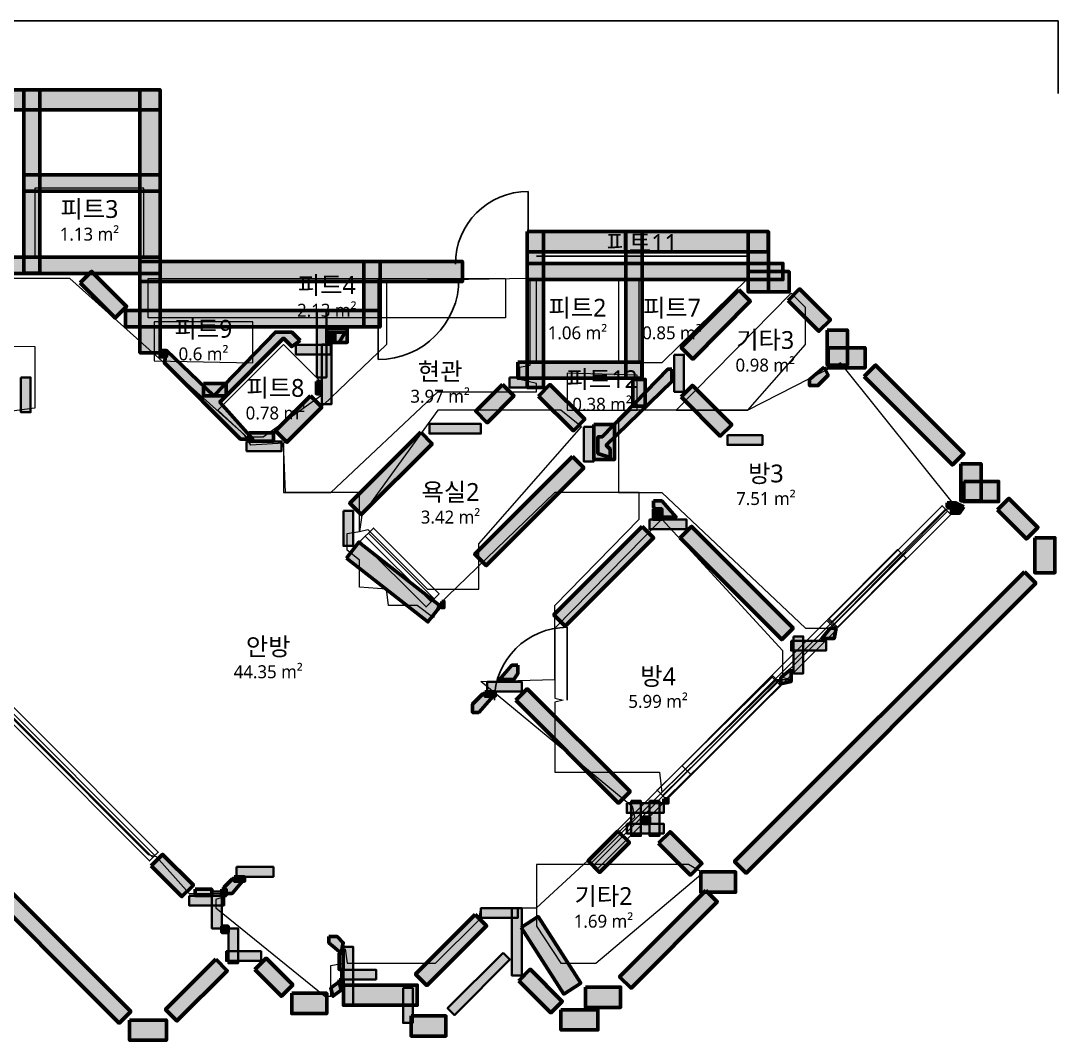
# Model space of a CAD drawing. Header units: millimetres. Extents: x -900 to 22131, y -1204 to 12664.
# Drawn here: x 9301 to 22131, y 66 to 12664 of the extents above; entities that cross this region are included whole.
import ezdxf

# ---------------------------------------------------------------- set-up
doc = ezdxf.new("R2010")
doc.units = ezdxf.units.MM
for name, color, linetype, lineweight in [('A-ANNO-DIMS', 3, 'Continuous', 13), ('A-AREA', 9, 'Continuous', 13), ('A-AREA-IDEN', 7, 'Continuous', 18), ('A-DOOR', 4, 'Continuous', 25), ('A-GLAZ', 5, 'Continuous', 25), ('A-WALL-EXTR', 7, 'Continuous', 50), ('A-WALL-PATT', 8, 'Continuous', 9), ('A-WALL-PRTN', 8, 'Continuous', 35), ('A-WALL-STRC', 7, 'Continuous', 50)]:
    doc.layers.add(name, color=color, linetype=linetype, lineweight=lineweight)
doc.styles.add('OpenSansCondensed-Light', font='OpenSansCondensed-Light.ttf')
doc.styles.get("Standard").update_dxf_attribs({"font": 'malgun.ttf'})
doc.dimstyles.new('EZDXF', dxfattribs={"dimtxt": 0.25, "dimasz": 0.175, "dimexe": 0.375, "dimexo": 0.125, "dimgap": 0.1, "dimtad": 1, "dimlfac": 100, "dimzin": 12, "dimdsep": 46, "dimtxsty": 'OpenSansCondensed-Light', "dimblk": 'ARCHTICK', "dimcen": 2.5, "dimazin": 3, "dimtfac": 0.5, "dimtmove": 2, "dimatfit": 3})

# ---------------------------------------------------------------- blocks, each defined once
blk = doc.blocks.new('JJ-DOOR-SWING')
blk.add_line((0, 0), (0, 1000))
blk.add_arc((0, 0), 1000, 0, 90)
blk = doc.blocks.new('_ARCHTICK')
at = {"color": 0, "linetype": 'BYBLOCK', "const_width": 0.15}
blk.add_lwpolyline([(-0.5, -0.5), (0.5, 0.5)], dxfattribs=at)

msp = doc.modelspace()

# ---------------------------------------------------------------- hatches: boundary and pattern name
at = {"layer": 'A-WALL-PATT'}
h = msp.add_hatch(color=8, dxfattribs=at)
h.dxf.hatch_style = 1
h.paths.add_polyline_path([(-61, 11812.8), (11024.7, 11812.8), (11024.7, 11562.8), (-61, 11562.8)])
h = msp.add_hatch(color=8, dxfattribs=at)
h.dxf.hatch_style = 1
h.paths.add_polyline_path([(9339.2, 11812.3), (9539.2, 11812.3), (9539.2, 9543.4), (9339.2, 9543.4)])
h = msp.add_hatch(color=8, dxfattribs=at)
h.dxf.hatch_style = 1
h.paths.add_polyline_path([(10775.2, 11812.3), (11025.2, 11812.3), (11025.2, 8562.6), (10775.2, 8562.6)])
h = msp.add_hatch(color=8, dxfattribs=at)
h.dxf.hatch_style = 1
h.paths.add_polyline_path([(9340.1, 10758.8), (11024.7, 10758.8), (11024.7, 10558.8), (9340.1, 10558.8)])
h = msp.add_hatch(color=8, dxfattribs=at)
h.dxf.hatch_style = 1
h.paths.add_polyline_path([(15564.2, 10059.2), (15764.2, 10059.2), (15764.2, 8133.2), (15564.2, 8133.2)])
h = msp.add_hatch(color=8, dxfattribs=at)
h.dxf.hatch_style = 1
h.paths.add_polyline_path([(15565.1, 10059.7), (18545.5, 10059.7), (18545.5, 9809.7), (15565.1, 9809.7)])
h = msp.add_hatch(color=8, dxfattribs=at)
h.dxf.hatch_style = 1
h.paths.add_polyline_path([(16783.8, 10059.2), (16983.8, 10059.2), (16983.8, 8247.5), (16783.8, 8247.5)])
h = msp.add_hatch(color=8, dxfattribs=at)
h.dxf.hatch_style = 1
h.paths.add_polyline_path([(18296, 10059.2), (18546, 10059.2), (18546, 9314.7), (18296, 9314.7)])
h = msp.add_hatch(color=8, dxfattribs=at)
h.dxf.hatch_style = 1
h.paths.add_polyline_path([(6047.2, 9742.5), (11024.7, 9742.5), (11024.7, 9542.5), (6047.2, 9542.5)])
h = msp.add_hatch(color=8, dxfattribs=at)
h.dxf.hatch_style = 1
h.paths.add_polyline_path([(10775.7, 9691.2), (14762.2, 9691.2), (14762.2, 9441.2), (10775.7, 9441.2)])
h = msp.add_hatch(color=8, dxfattribs=at)
h.dxf.hatch_style = 1
h.paths.add_polyline_path([(13544.3, 9690.7), (13744.3, 9690.7), (13744.3, 8882.7), (13544.3, 8882.7)])
h = msp.add_hatch(color=8, dxfattribs=at)
h.dxf.hatch_style = 1
h.paths.add_polyline_path([(15565.1, 9666.2), (18725.9, 9666.2), (18725.9, 9466.2), (15565.1, 9466.2)])
h = msp.add_hatch(color=8, dxfattribs=at)
h.dxf.hatch_style = 1
h.paths.add_polyline_path([(10036.7, 9424.4), (10468.7, 8992.4), (10610.1, 9133.9), (10178.1, 9565.8)])
h = msp.add_hatch(color=8, dxfattribs=at)
h.dxf.hatch_style = 1
h.paths.add_polyline_path([(18296.5, 9564.2), (18802.2, 9564.2), (18802.2, 9314.2), (18296.5, 9314.2)])
h = msp.add_hatch(color=8, dxfattribs=at)
h.dxf.hatch_style = 1
h.paths.add_polyline_path([(18180, 9339.5), (17468.5, 8625.6), (17610.2, 8484.4), (18321.6, 9198.4)])
h = msp.add_hatch(color=8, dxfattribs=at)
h.dxf.hatch_style = 1
h.paths.add_polyline_path([(18789.9, 9208.4), (19171, 8827.3), (19312.4, 8968.7), (18931.3, 9349.8)])
h = msp.add_hatch(color=8, dxfattribs=at)
h.dxf.hatch_style = 1
h.paths.add_polyline_path([(10595.3, 9081.8), (13743.4, 9081.8), (13743.4, 8881.8), (10595.3, 8881.8)])
h = msp.add_hatch(color=8, dxfattribs=at)
h.dxf.hatch_style = 1
h.paths.add_polyline_path([(12961.8, 9080.9), (13081.8, 9080.9), (13081.8, 8257.7), (12961.8, 8257.7)])
h = msp.add_hatch(color=8, dxfattribs=at)
h.dxf.hatch_style = 1
h.paths.add_polyline_path([(13085.3, 8867.5), (13339.4, 8867.5), (13339.4, 8689.6), (13085.3, 8689.6)])
h = msp.add_hatch(color=8, dxfattribs=at)
h.dxf.hatch_style = 1
h.paths.add_polyline_path([(12755, 8715.1), (12653.3, 8816.7), (12450.1, 8816.7), (11687.8, 8029), (11103.4, 8588), (11078, 8435.6), (12018.1, 7495.5), (12170.6, 7495.5), (11764.1, 7952.8), (12551.7, 8740.5), (12653.3, 8638.8)])
h = msp.add_hatch(color=8, dxfattribs=at)
h.dxf.hatch_style = 1
h.paths.add_polyline_path([(13085.3, 8816.7), (13186.9, 8816.7), (13186.9, 8689.6), (13085.3, 8689.6)])
h = msp.add_hatch(color=8, dxfattribs=at)
h.dxf.hatch_style = 1
h.paths.add_polyline_path([(13314, 8816.7), (13186.9, 8816.7), (13136.1, 8765.9), (13136.1, 8689.6), (13237.7, 8689.6)])
h = msp.add_hatch(color=8, dxfattribs=at)
h.dxf.hatch_style = 1
h.paths.add_polyline_path([(19274.3, 8842.1), (19524.3, 8842.1), (19524.3, 8410.2), (19274.3, 8410.2)])
h = msp.add_hatch(color=8, dxfattribs=at)
h.dxf.hatch_style = 1
h.paths.add_polyline_path([(12704.2, 8660.7), (13136.1, 8660.7), (13136.1, 8540.7), (12704.2, 8540.7)])
h = msp.add_hatch(color=8, dxfattribs=at)
h.dxf.hatch_style = 1
h.paths.add_polyline_path([(13025.3, 8661.7), (13145.3, 8661.7), (13145.3, 7927.4), (13025.3, 7927.4)])
h = msp.add_hatch(color=8, dxfattribs=at)
h.dxf.hatch_style = 1
h.paths.add_polyline_path([(19284.9, 8624.1), (19742.3, 8624.1), (19742.3, 8374.1), (19284.9, 8374.1)])
h = msp.add_hatch(color=8, dxfattribs=at)
h.dxf.hatch_style = 1
h.paths.add_polyline_path([(11027.2, 8588), (11103.4, 8588), (11103.4, 8511.8), (11027.2, 8511.8)])
h = msp.add_hatch(color=8, dxfattribs=at)
h.dxf.hatch_style = 1
h.paths.add_polyline_path([(17382.8, 8537.2), (17502.8, 8537.2), (17502.8, 8079.8), (17382.8, 8079.8)])
h = msp.add_hatch(color=8, dxfattribs=at)
h.dxf.hatch_style = 1
h.paths.add_polyline_path([(15448.3, 8446.6), (16982.9, 8446.6), (16982.9, 8246.6), (15448.3, 8246.6)])
h = msp.add_hatch(color=8, dxfattribs=at)
h.dxf.hatch_style = 1
h.paths.add_polyline_path([(17353.9, 8359.3), (17303.1, 8359.3), (16490, 7520.9), (16439.2, 7520.9), (16439.2, 7317.6), (16591.6, 7266.8), (16591.6, 7368.4), (16540.8, 7419.2), (17353.9, 8206.9)])
h = msp.add_hatch(color=8, dxfattribs=at)
h.dxf.hatch_style = 1
h.paths.add_polyline_path([(19234.1, 8384.7), (19056.2, 8232.3), (19056.2, 8156.1), (19157.9, 8156.1), (19284.9, 8283.1)])
h = msp.add_hatch(color=8, dxfattribs=at)
h.dxf.hatch_style = 1
h.paths.add_polyline_path([(19730, 8268.3), (20822.6, 7175.7), (20964, 7317.2), (19871.4, 8409.7)])
h = msp.add_hatch(color=8, dxfattribs=at)
h.dxf.hatch_style = 1
h.paths.add_polyline_path([(9303, 8257.7), (9423, 8257.7), (9423, 7825.8), (9303, 7825.8)])
h = msp.add_hatch(color=8, dxfattribs=at)
h.dxf.hatch_style = 1
h.paths.add_polyline_path([(15346.6, 8254.2), (15763.3, 8254.2), (15763.3, 8134.2), (15346.6, 8134.2)])
h = msp.add_hatch(color=8, dxfattribs=at)
h.dxf.hatch_style = 1
h.paths.add_polyline_path([(16871.1, 8232.3), (17023.6, 8232.3), (17023.6, 7902), (16871.1, 7902)])
h = msp.add_hatch(color=8, dxfattribs=at)
h.dxf.hatch_style = 1
h.paths.add_polyline_path([(11560.8, 8181.5), (11840.3, 8181.5), (11840.3, 8029), (11560.8, 8029)])
h = msp.add_hatch(color=8, dxfattribs=at)
h.dxf.hatch_style = 1
h.paths.add_polyline_path([(12958.2, 8206.9), (13009.1, 8206.9), (13009.1, 8054.4), (12958.2, 8054.4)])
h = msp.add_hatch(color=8, dxfattribs=at)
h.dxf.hatch_style = 1
h.paths.add_polyline_path([(15257.9, 8170.6), (14927.6, 7837.8), (15069.5, 7696.9), (15399.8, 8029.7)])
h = msp.add_hatch(color=8, dxfattribs=at)
h.dxf.hatch_style = 1
h.paths.add_polyline_path([(15703, 8026.7), (16134.9, 7597.3), (16275.9, 7739.1), (15844, 8168.6)])
h = msp.add_hatch(color=8, dxfattribs=at)
h.dxf.hatch_style = 1
h.paths.add_polyline_path([(17466.1, 8016.8), (17951.4, 7531.5), (18092.8, 7672.9), (17607.5, 8158.2)])
h = msp.add_hatch(color=8, dxfattribs=at)
h.dxf.hatch_style = 1
h.paths.add_polyline_path([(12882.5, 8028.6), (12450.5, 7596.7), (12591.9, 7455.2), (13023.9, 7887.2)])
h = msp.add_hatch(color=8, dxfattribs=at)
h.dxf.hatch_style = 1
h.paths.add_polyline_path([(12119.8, 7571.7), (12424.7, 7571.7), (12424.7, 7470), (12119.8, 7470)])
h = msp.add_hatch(color=8, dxfattribs=at)
h.dxf.hatch_style = 1
h.paths.add_polyline_path([(14246.9, 7578.9), (13370.3, 6702.3), (13511.7, 6560.9), (14388.3, 7437.4)])
h = msp.add_hatch(color=8, dxfattribs=at)
h.dxf.hatch_style = 1
h.paths.add_polyline_path([(14355.7, 7682.5), (14990.9, 7682.5), (14990.9, 7562.5), (14355.7, 7562.5)])
h = msp.add_hatch(color=8, dxfattribs=at)
h.dxf.hatch_style = 1
h.paths.add_polyline_path([(16264.8, 7647.9), (16384.8, 7647.9), (16384.8, 7216), (16264.8, 7216)])
h = msp.add_hatch(color=8, dxfattribs=at)
h.dxf.hatch_style = 1
h.paths.add_polyline_path([(16388.4, 7673.3), (16642.4, 7673.3), (16642.4, 7241.4), (16388.4, 7241.4)])
h = msp.add_hatch(color=8, dxfattribs=at)
h.dxf.hatch_style = 1
h.paths.add_polyline_path([(12094.4, 7466.5), (12526.3, 7466.5), (12526.3, 7346.5), (12094.4, 7346.5)])
h = msp.add_hatch(color=8, dxfattribs=at)
h.dxf.hatch_style = 1
h.paths.add_polyline_path([(18039.9, 7542.8), (18471.8, 7542.8), (18471.8, 7422.8), (18039.9, 7422.8)])
h = msp.add_hatch(color=8, dxfattribs=at)
h.dxf.hatch_style = 1
h.paths.add_polyline_path([(16122, 7279.1), (14915.1, 6072.2), (15056.5, 5930.7), (16263.4, 7137.6)])
h = msp.add_hatch(color=8, dxfattribs=at)
h.dxf.hatch_style = 1
h.paths.add_polyline_path([(20925.8, 7190.6), (21175.8, 7190.6), (21175.8, 6733.2), (20925.8, 6733.2)])
h = msp.add_hatch(color=8, dxfattribs=at)
h.dxf.hatch_style = 1
h.paths.add_polyline_path([(20961.9, 6972.5), (21393.8, 6972.5), (21393.8, 6722.5), (20961.9, 6722.5)])
h = msp.add_hatch(color=8, dxfattribs=at)
h.dxf.hatch_style = 1
h.paths.add_polyline_path([(17125.2, 6733.2), (17125.2, 6657), (17226.8, 6529.9), (17404.7, 6529.9), (17226.8, 6733.2)])
h = msp.add_hatch(color=8, dxfattribs=at)
h.dxf.hatch_style = 1
h.paths.add_polyline_path([(20758.6, 6707.8), (20860.2, 6707.8), (20860.2, 6657), (20758.6, 6657)])
h = msp.add_hatch(color=8, dxfattribs=at)
h.dxf.hatch_style = 1
h.paths.add_polyline_path([(20961.9, 6657), (20860.2, 6707.8), (20809.4, 6657), (20809.4, 6580.8), (20911, 6580.8)])
h = msp.add_hatch(color=8, dxfattribs=at)
h.dxf.hatch_style = 1
h.paths.add_polyline_path([(21379, 6619.3), (21737.3, 6261), (21878.7, 6402.5), (21520.4, 6760.7)])
h = msp.add_hatch(color=8, dxfattribs=at)
h.dxf.hatch_style = 1
h.paths.add_polyline_path([(13292.1, 6606.2), (13412.1, 6606.2), (13412.1, 6174.2), (13292.1, 6174.2)])
h = msp.add_hatch(color=8, dxfattribs=at)
h.dxf.hatch_style = 1
h.paths.add_polyline_path([(17125.2, 6631.6), (17226.8, 6631.6), (17226.8, 6504.5), (17125.2, 6504.5)])
h = msp.add_hatch(color=8, dxfattribs=at)
h.dxf.hatch_style = 1
h.paths.add_polyline_path([(16985.9, 6415.2), (15893.3, 5322.6), (16034.8, 5181.2), (17127.3, 6273.7)])
h = msp.add_hatch(color=8, dxfattribs=at)
h.dxf.hatch_style = 1
h.paths.add_polyline_path([(17074.4, 6501), (17531.7, 6501), (17531.7, 6381), (17074.4, 6381)])
h = msp.add_hatch(color=8, dxfattribs=at)
h.dxf.hatch_style = 1
h.paths.add_polyline_path([(17455.9, 6273.8), (18711, 5016.1), (18852.6, 5157.4), (17597.4, 6415.1)])
h = msp.add_hatch(color=8, dxfattribs=at)
h.dxf.hatch_style = 1
h.paths.add_polyline_path([(13328.3, 6025), (14337.1, 5234.8), (14491.2, 5431.6), (13482.5, 6221.8)])
h = msp.add_hatch(color=8, dxfattribs=at)
h.dxf.hatch_style = 1
h.paths.add_polyline_path([(21840.5, 6275.9), (22090.5, 6275.9), (22090.5, 5843.9), (21840.5, 5843.9)])
h = msp.add_hatch(color=8, dxfattribs=at)
h.dxf.hatch_style = 1
h.paths.add_polyline_path([(21711.8, 5856.2), (18129.3, 2273.6), (18270.7, 2132.2), (21853.3, 5714.8)])
h = msp.add_hatch(color=8, dxfattribs=at)
h.dxf.hatch_style = 1
h.paths.add_polyline_path([(14508.2, 5488.2), (14533.6, 5488.2), (14533.6, 5412), (14508.2, 5412)])
h = msp.add_hatch(color=8, dxfattribs=at)
h.dxf.hatch_style = 1
h.paths.add_polyline_path([(19386.5, 5157.9), (19310.3, 5157.9), (19208.7, 5030.8), (19361.1, 5030.8)])
h = msp.add_hatch(color=8, dxfattribs=at)
h.dxf.hatch_style = 1
h.paths.add_polyline_path([(18856.5, 5056.3), (18976.5, 5056.3), (18976.5, 4598.9), (18856.5, 4598.9)])
h = msp.add_hatch(color=8, dxfattribs=at)
h.dxf.hatch_style = 1
h.paths.add_polyline_path([(18827.6, 5001.9), (19259.5, 5001.9), (19259.5, 4881.9), (18827.6, 4881.9)])
h = msp.add_hatch(color=8, dxfattribs=at)
h.dxf.hatch_style = 1
h.paths.add_polyline_path([(15448.3, 4700.5), (15372, 4700.5), (15219.6, 4522.7), (15397.4, 4522.7), (15448.3, 4598.9)])
h = msp.add_hatch(color=8, dxfattribs=at)
h.dxf.hatch_style = 1
h.paths.add_polyline_path([(18827.6, 4649.7), (18700.5, 4548.1), (18700.5, 4471.9), (18827.6, 4497.3)])
h = msp.add_hatch(color=8, dxfattribs=at)
h.dxf.hatch_style = 1
h.paths.add_polyline_path([(15067.1, 4493.8), (15499.1, 4493.8), (15499.1, 4373.8), (15067.1, 4373.8)])
h = msp.add_hatch(color=8, dxfattribs=at)
h.dxf.hatch_style = 1
h.paths.add_polyline_path([(15041.7, 4370.2), (15168.8, 4370.2), (15168.8, 4319.4), (15041.7, 4319.4)])
h = msp.add_hatch(color=8, dxfattribs=at)
h.dxf.hatch_style = 1
h.paths.add_polyline_path([(15423.3, 4266.5), (16693.7, 2996.1), (16835.1, 3137.5), (15564.7, 4407.9)])
h = msp.add_hatch(color=8, dxfattribs=at)
h.dxf.hatch_style = 1
h.paths.add_polyline_path([(6616.8, 4177.5), (10519.5, 277.4), (10660.9, 418.8), (6758.2, 4319)])
h = msp.add_hatch(color=8, dxfattribs=at)
h.dxf.hatch_style = 1
h.paths.add_polyline_path([(15143.4, 4319.4), (15016.3, 4344.8), (14889.3, 4217.8), (14889.3, 4116.1), (14965.5, 4116.1)])
h = msp.add_hatch(color=8, dxfattribs=at)
h.dxf.hatch_style = 1
h.paths.add_polyline_path([(16794.9, 2994.7), (17252.2, 2994.7), (17252.2, 2874.7), (16794.9, 2874.7)])
h = msp.add_hatch(color=8, dxfattribs=at)
h.dxf.hatch_style = 1
h.paths.add_polyline_path([(16849.2, 3023.6), (16969.2, 3023.6), (16969.2, 2591.6), (16849.2, 2591.6)])
h = msp.add_hatch(color=8, dxfattribs=at)
h.dxf.hatch_style = 1
h.paths.add_polyline_path([(17077.9, 3023.6), (17197.9, 3023.6), (17197.9, 2591.6), (17077.9, 2591.6)])
h = msp.add_hatch(color=8, dxfattribs=at)
h.dxf.hatch_style = 1
h.paths.add_polyline_path([(17252.2, 3049), (17303.1, 3049), (17303.1, 2998.2), (17252.2, 2998.2)])
h = msp.add_hatch(color=8, dxfattribs=at)
h.dxf.hatch_style = 1
h.paths.add_polyline_path([(16794.9, 2740.6), (17252.2, 2740.6), (17252.2, 2620.6), (16794.9, 2620.6)])
h = msp.add_hatch(color=8, dxfattribs=at)
h.dxf.hatch_style = 1
h.paths.add_polyline_path([(16998.2, 2820.3), (17074.4, 2820.3), (17074.4, 2744.1), (16998.2, 2744.1)])
h = msp.add_hatch(color=8, dxfattribs=at)
h.dxf.hatch_style = 1
h.paths.add_polyline_path([(16998.2, 2820.3), (17074.4, 2820.3), (17074.4, 2744.1), (16998.2, 2744.1)])
h = msp.add_hatch(color=8, dxfattribs=at)
h.dxf.hatch_style = 1
h.paths.add_polyline_path([(16686.1, 2649.7), (16317.7, 2281.2), (16459.1, 2139.8), (16827.5, 2508.2)])
h = msp.add_hatch(color=8, dxfattribs=at)
h.dxf.hatch_style = 1
h.paths.add_polyline_path([(17189.2, 2500.6), (17583, 2106.8), (17724.4, 2248.2), (17330.6, 2642)])
h = msp.add_hatch(color=8, dxfattribs=at)
h.dxf.hatch_style = 1
h.paths.add_polyline_path([(10913.3, 2221.1), (11294.4, 1840), (11435.9, 1981.4), (11054.7, 2362.5)])
h = msp.add_hatch(color=8, dxfattribs=at)
h.dxf.hatch_style = 1
h.paths.add_polyline_path([(11967.3, 2207), (12424.7, 2207), (12424.7, 2087), (11967.3, 2087)])
h = msp.add_hatch(color=8, dxfattribs=at)
h.dxf.hatch_style = 1
h.paths.add_polyline_path([(12043.5, 2032.7), (11916.5, 2058.1), (11814.9, 1956.4), (11840.3, 1880.2), (11916.5, 1880.2)])
h = msp.add_hatch(color=8, dxfattribs=at)
h.dxf.hatch_style = 1
h.paths.add_polyline_path([(11941.9, 2083.5), (12069, 2083.5), (12069, 2032.7), (11941.9, 2032.7)])
h = msp.add_hatch(color=8, dxfattribs=at)
h.dxf.hatch_style = 1
h.paths.add_polyline_path([(17709.6, 2145), (18141.5, 2145), (18141.5, 1895), (17709.6, 1895)])
h = msp.add_hatch(color=8, dxfattribs=at)
h.dxf.hatch_style = 1
h.paths.add_polyline_path([(11459.2, 1931), (11662.4, 1931), (11662.4, 1854.8), (11459.2, 1854.8)])
h = msp.add_hatch(color=8, dxfattribs=at)
h.dxf.hatch_style = 1
h.paths.add_polyline_path([(11789.5, 1931), (11840.3, 1931), (11840.3, 1854.8), (11789.5, 1854.8)])
h = msp.add_hatch(color=8, dxfattribs=at)
h.dxf.hatch_style = 1
h.paths.add_polyline_path([(11382.9, 1851.3), (11814.9, 1851.3), (11814.9, 1731.3), (11382.9, 1731.3)])
h = msp.add_hatch(color=8, dxfattribs=at)
h.dxf.hatch_style = 1
h.paths.add_polyline_path([(11665.9, 1905.6), (11785.9, 1905.6), (11785.9, 1448.3), (11665.9, 1448.3)])
h = msp.add_hatch(color=8, dxfattribs=at)
h.dxf.hatch_style = 1
h.paths.add_polyline_path([(17773.6, 1917.9), (16706.4, 850.7), (16847.8, 709.3), (17915, 1776.5)])
h = msp.add_hatch(color=8, dxfattribs=at)
h.dxf.hatch_style = 1
h.paths.add_polyline_path([(14990.9, 1698.8), (15448.3, 1698.8), (15448.3, 1578.8), (14990.9, 1578.8)])
h = msp.add_hatch(color=8, dxfattribs=at)
h.dxf.hatch_style = 1
h.paths.add_polyline_path([(15375.6, 1699.8), (15495.6, 1699.8), (15495.6, 863.9), (15375.6, 863.9)])
h = msp.add_hatch(color=8, dxfattribs=at)
h.dxf.hatch_style = 1
h.paths.add_polyline_path([(14920.2, 1620.6), (14183.4, 883.8), (14324.8, 742.4), (15061.6, 1479.2)])
h = msp.add_hatch(color=8, dxfattribs=at)
h.dxf.hatch_style = 1
h.paths.add_polyline_path([(15487.9, 1459.5), (16016.4, 636.3), (16226.8, 771.3), (15698.3, 1594.6)])
h = msp.add_hatch(color=8, dxfattribs=at)
h.dxf.hatch_style = 1
h.paths.add_polyline_path([(11789.5, 1473.7), (11865.7, 1473.7), (11865.7, 1397.5), (11789.5, 1397.5)])
h = msp.add_hatch(color=8, dxfattribs=at)
h.dxf.hatch_style = 1
h.paths.add_polyline_path([(11869.2, 1448.3), (11989.2, 1448.3), (11989.2, 1016.3), (11869.2, 1016.3)])
h = msp.add_hatch(color=8, dxfattribs=at)
h.dxf.hatch_style = 1
h.paths.add_polyline_path([(13110.7, 1346.6), (13110.7, 1270.4), (13263.1, 1143.4), (13288.6, 1270.4), (13212.3, 1346.6)])
h = msp.add_hatch(color=8, dxfattribs=at)
h.dxf.hatch_style = 1
h.paths.add_polyline_path([(11840.3, 1165.3), (12272.2, 1165.3), (12272.2, 1045.3), (11840.3, 1045.3)])
h = msp.add_hatch(color=8, dxfattribs=at)
h.dxf.hatch_style = 1
h.paths.add_polyline_path([(13292.1, 1219.6), (13412.1, 1219.6), (13412.1, 498), (13292.1, 498)])
h = msp.add_hatch(color=8, dxfattribs=at)
h.dxf.hatch_style = 1
h.paths.add_polyline_path([(11713.8, 1066.9), (11091.3, 446.9), (11232.4, 305.2), (11854.9, 925.2)])
h = msp.add_hatch(color=8, dxfattribs=at)
h.dxf.hatch_style = 1
h.paths.add_polyline_path([(12196.4, 938), (12524.2, 610.2), (12665.6, 751.7), (12337.8, 1079.4)])
h = msp.add_hatch(color=8, dxfattribs=at)
h.dxf.hatch_style = 1
h.paths.add_polyline_path([(13237.7, 1143.4), (13288.6, 1143.4), (13288.6, 940.1), (13237.7, 940.1)])
h = msp.add_hatch(color=8, dxfattribs=at)
h.dxf.hatch_style = 1
h.paths.add_polyline_path([(15266.1, 1147.7), (14580.1, 461.7), (14664.9, 376.8), (15350.9, 1062.8)])
h = msp.add_hatch(color=8, dxfattribs=at)
h.dxf.hatch_style = 1
h.paths.add_polyline_path([(13263.1, 936.6), (13695.1, 936.6), (13695.1, 816.6), (13263.1, 816.6)])
h = msp.add_hatch(color=8, dxfattribs=at)
h.dxf.hatch_style = 1
h.paths.add_polyline_path([(15458.9, 800.8), (15855.2, 404.4), (15996.6, 545.8), (15600.3, 942.2)])
h = msp.add_hatch(color=8, dxfattribs=at)
h.dxf.hatch_style = 1
h.paths.add_polyline_path([(13237.7, 787.7), (13136.1, 711.4), (13161.5, 609.8), (13263.1, 686)])
h = msp.add_hatch(color=8, dxfattribs=at)
h.dxf.hatch_style = 1
h.paths.add_polyline_path([(13237.7, 813.1), (13288.6, 813.1), (13288.6, 762.2), (13237.7, 762.2)])
h = msp.add_hatch(color=8, dxfattribs=at)
h.dxf.hatch_style = 1
h.paths.add_polyline_path([(12653.3, 645.9), (13085.3, 645.9), (13085.3, 395.9), (12653.3, 395.9)])
h = msp.add_hatch(color=8, dxfattribs=at)
h.dxf.hatch_style = 1
h.paths.add_polyline_path([(13291.1, 747.5), (14203.3, 747.5), (14203.3, 497.5), (13291.1, 497.5)])
h = msp.add_hatch(color=8, dxfattribs=at)
h.dxf.hatch_style = 1
h.paths.add_polyline_path([(14028.9, 711.4), (14148.9, 711.4), (14148.9, 279.5), (14028.9, 279.5)])
h = msp.add_hatch(color=8, dxfattribs=at)
h.dxf.hatch_style = 1
h.paths.add_polyline_path([(16286.7, 722.1), (16718.7, 722.1), (16718.7, 472.1), (16286.7, 472.1)])
h = msp.add_hatch(color=8, dxfattribs=at)
h.dxf.hatch_style = 1
h.paths.add_polyline_path([(15981.8, 442.6), (16439.2, 442.6), (16439.2, 192.6), (15981.8, 192.6)])
h = msp.add_hatch(color=8, dxfattribs=at)
h.dxf.hatch_style = 1
h.paths.add_polyline_path([(10646.1, 315.6), (11103.4, 315.6), (11103.4, 65.6), (10646.1, 65.6)])
h = msp.add_hatch(color=8, dxfattribs=at)
h.dxf.hatch_style = 1
h.paths.add_polyline_path([(14127, 366.4), (14559, 366.4), (14559, 116.4), (14127, 116.4)])

# ---------------------------------------------------------------- linework, layer by layer
at = {"layer": 'A-AREA'}
for points in [[(9477.3, 10595.3), (9477.3, 9756.8), (10823.9, 9756.8), (10823.9, 10595.3)], [(15676.9, 9756.8), (15676.9, 9756.8), (18294, 9756.8), (18294, 9756.8)], [(10874.8, 9477.3), (15295.8, 9477.3), (15295.8, 8994.5), (10874.8, 8994.5)], [(15600.7, 9477.3), (13822.1, 9451.9), (13822.1, 8664.2), (12551.7, 7444.6), (12551.7, 6834.8), (13136.1, 6834.8), (14457.3, 8079.8), (15676.9, 8079.8), (15676.9, 8181.5), (15473.7, 8232.3), (15473.7, 8384.7), (15600.7, 8410.2)], [(15676.9, 8435.6), (15676.9, 9477.3), (16693.3, 9477.3), (16693.3, 8435.6)], [(16947.3, 8435.6), (16947.3, 9477.3), (18294, 9477.3), (17226.8, 8435.6)], [(19005.4, 9121.6), (18827.6, 9299.4), (17404.7, 7851.2), (18294, 7851.2), (19005.4, 8664.2)], [(10951, 8943.7), (10951, 8461), (12170.6, 8435.6), (12170.6, 8943.7)], [(12551.7, 8664.2), (11738.6, 7851.2), (12094.4, 7520.9), (12297.6, 7520.9), (13009.1, 8029), (13009.1, 8206.9)], [(16845.7, 7851.2), (16693.3, 7698.7), (16693.3, 6834.8), (17226.8, 6834.8), (19005.4, 5157.9), (19310.3, 5157.9), (20758.6, 6631.6), (20885.6, 6631.6), (19437.4, 8435.6), (18294, 7851.2)], [(16058.1, 8308.5), (16058.1, 7851.2), (16921.9, 7851.2), (16921.9, 8283.1)], [(15981.8, 7851.2), (14457.3, 7851.2), (13517.2, 6555.3), (13491.8, 6352.1), (13593.5, 6377.5), (14330.3, 5640.6), (14965.5, 5640.6), (14965.5, 6199.6), (16235.9, 7647.9)], [(17226.8, 6504.5), (15905.6, 5157.9), (15905.6, 4294), (16007.2, 4268.6), (15905.6, 4243.2), (15905.6, 3379.3), (17201.4, 3379.3), (17226.8, 3125.2), (18649.7, 4522.7), (18802.2, 4522.7), (18725.9, 4548.1), (18725.9, 4878.4)], [(15676.9, 1473.7), (15981.8, 1016.3), (16413.8, 1016.3), (17735, 2134.3), (17557.1, 2235.9), (15676.9, 2235.9)]]:
    msp.add_lwpolyline(points, close=True, dxfattribs=at)
for points in [[(7952.8, 5284.9), (10874.8, 2363), (10976.4, 2337.6), (11382.9, 1880.2), (11764.1, 1880.2), (11789.5, 1829.4), (11713.2, 1804), (11713.2, 1702.4), (13059.9, 609.8), (13136.1, 609.8), (13136.1, 990.9), (13288.6, 1016.3), (13314, 1194.2), (13339.4, 1016.3), (14431.9, 1016.3), (14965.5, 1549.9), (14990.9, 1702.4), (15676.9, 1702.4), (16896.5, 2820.3), (16871.1, 2947.4), (14990.9, 4497.3), (15905.6, 4522.7), (15905.6, 5437.4), (16947.3, 6504.5), (16947.3, 6834.8), (15905.6, 6834.8), (14457.3, 5437.4), (14406.5, 5284.9), (14203.3, 5437.4), (13847.5, 5437.4), (13822.1, 5640.6), (13491.8, 5666.1), (13491.8, 5996.4), (13339.4, 6123.4), (13339.4, 6326.7), (13491.8, 6352.1), (13491.8, 6834.8), (12577.1, 6834.8), (12551.7, 7444.6), (12145.2, 7419.2), (12069, 7546.3), (9909.2, 9477.3), (6123.4, 9477.3)], [(6148.8, 8664.2), (9477.3, 8638.8), (9477.3, 7876.6), (9096.2, 7825.8)]]:
    msp.add_lwpolyline(points, dxfattribs=at)
at = {"layer": 'A-GLAZ'}
for p, q in [((19338.1, 5231.8), (20735.5, 6629.2)), ((19363.9, 5206), (20761.3, 6603.4)), ((13561.3, 6294.5), (14374.4, 5481.5)), ((13600.2, 6333.4), (14413.2, 5520.3)), ((19320.3, 5224.1), (20184.2, 6088)), ((19346.1, 5198.3), (20210, 6062.2)), ((7912.3, 5396.9), (10961.3, 2347.9)), ((7886.5, 5371.1), (10935.5, 2322.1)), ((16364.2, 2260.1), (19311.6, 5207.5)), ((16392.2, 2232.1), (19339.6, 5179.5)), ((17211.5, 3115.4), (18634.4, 4512.8)), ((17521.4, 3415.1), (18639.3, 4533)), ((17547.2, 3389.3), (18665.1, 4507.2)), ((17237.1, 3089.3), (18659.9, 4486.8))]:
    msp.add_line(p, q, dxfattribs=at)
for points in [[(19404.7, 5165.1), (20802.2, 6562.6), (20694.7, 6670.1), (19297.2, 5272.6)], [(13499.8, 6233), (14312.8, 5419.9), (14474.8, 5581.9), (13661.7, 6394.9)], [(19386.9, 5157.5), (20250.8, 6021.4), (20143.3, 6128.9), (19279.5, 5265)], [(7845.7, 5330.3), (10894.7, 2281.3), (11002.2, 2388.8), (7953.2, 5437.8)], [(16436.5, 2187.8), (19383.9, 5135.1), (19267.2, 5251.8), (16319.9, 2304.4)], [(17277.6, 3048.1), (18700.4, 4445.6), (18593.9, 4554), (17171, 3156.6)], [(17588, 3348.4), (18706, 4466.4), (18598.5, 4573.9), (17480.5, 3455.9)]]:
    msp.add_lwpolyline(points, close=True, dxfattribs=at)
at = {"layer": 'A-WALL-EXTR'}
for points in [[(-61, 11812.8), (11024.7, 11812.8), (11024.7, 11562.8), (-61, 11562.8)], [(10775.2, 11812.3), (11025.2, 11812.3), (11025.2, 8562.6), (10775.2, 8562.6)], [(15565.1, 10059.7), (18545.5, 10059.7), (18545.5, 9809.7), (15565.1, 9809.7)], [(18296, 10059.2), (18546, 10059.2), (18546, 9314.7), (18296, 9314.7)], [(10775.7, 9691.2), (14762.2, 9691.2), (14762.2, 9441.2), (10775.7, 9441.2)], [(18296.5, 9564.2), (18802.2, 9564.2), (18802.2, 9314.2), (18296.5, 9314.2)], [(13085.3, 8867.5), (13339.4, 8867.5), (13339.4, 8689.6), (13085.3, 8689.6)], [(12755, 8715.1), (12653.3, 8816.7), (12450.1, 8816.7), (11687.8, 8029), (11103.4, 8588), (11078, 8435.6), (12018.1, 7495.5), (12170.6, 7495.5), (11764.1, 7952.8), (12551.7, 8740.5), (12653.3, 8638.8)], [(13085.3, 8816.7), (13186.9, 8816.7), (13186.9, 8689.6), (13085.3, 8689.6)], [(13314, 8816.7), (13186.9, 8816.7), (13136.1, 8765.9), (13136.1, 8689.6), (13237.7, 8689.6)], [(19274.3, 8842.1), (19524.3, 8842.1), (19524.3, 8410.2), (19274.3, 8410.2)], [(19284.9, 8624.1), (19742.3, 8624.1), (19742.3, 8374.1), (19284.9, 8374.1)], [(11027.2, 8588), (11103.4, 8588), (11103.4, 8511.8), (11027.2, 8511.8)], [(17353.9, 8359.3), (17303.1, 8359.3), (16490, 7520.9), (16439.2, 7520.9), (16439.2, 7317.6), (16591.6, 7266.8), (16591.6, 7368.4), (16540.8, 7419.2), (17353.9, 8206.9)], [(19234.1, 8384.7), (19056.2, 8232.3), (19056.2, 8156.1), (19157.9, 8156.1), (19284.9, 8283.1)], [(16871.1, 8232.3), (17023.6, 8232.3), (17023.6, 7902), (16871.1, 7902)], [(11560.8, 8181.5), (11840.3, 8181.5), (11840.3, 8029), (11560.8, 8029)], [(12958.2, 8206.9), (13009.1, 8206.9), (13009.1, 8054.4), (12958.2, 8054.4)], [(12119.8, 7571.7), (12424.7, 7571.7), (12424.7, 7470), (12119.8, 7470)], [(16388.4, 7673.3), (16642.4, 7673.3), (16642.4, 7241.4), (16388.4, 7241.4)], [(20925.8, 7190.6), (21175.8, 7190.6), (21175.8, 6733.2), (20925.8, 6733.2)], [(20961.9, 6972.5), (21393.8, 6972.5), (21393.8, 6722.5), (20961.9, 6722.5)], [(17125.2, 6733.2), (17125.2, 6657), (17226.8, 6529.9), (17404.7, 6529.9), (17226.8, 6733.2)], [(20758.6, 6707.8), (20860.2, 6707.8), (20860.2, 6657), (20758.6, 6657)], [(20961.9, 6657), (20860.2, 6707.8), (20809.4, 6657), (20809.4, 6580.8), (20911, 6580.8)], [(17125.2, 6631.6), (17226.8, 6631.6), (17226.8, 6504.5), (17125.2, 6504.5)], [(13328.3, 6025), (14337.1, 5234.8), (14491.2, 5431.6), (13482.5, 6221.8)], [(21840.5, 6275.9), (22090.5, 6275.9), (22090.5, 5843.9), (21840.5, 5843.9)], [(14508.2, 5488.2), (14533.6, 5488.2), (14533.6, 5412), (14508.2, 5412)], [(19386.5, 5157.9), (19310.3, 5157.9), (19208.7, 5030.8), (19361.1, 5030.8)], [(15448.3, 4700.5), (15372, 4700.5), (15219.6, 4522.7), (15397.4, 4522.7), (15448.3, 4598.9)], [(18827.6, 4649.7), (18700.5, 4548.1), (18700.5, 4471.9), (18827.6, 4497.3)], [(15041.7, 4370.2), (15168.8, 4370.2), (15168.8, 4319.4), (15041.7, 4319.4)], [(15143.4, 4319.4), (15016.3, 4344.8), (14889.3, 4217.8), (14889.3, 4116.1), (14965.5, 4116.1)], [(17252.2, 3049), (17303.1, 3049), (17303.1, 2998.2), (17252.2, 2998.2)], [(16998.2, 2820.3), (17074.4, 2820.3), (17074.4, 2744.1), (16998.2, 2744.1)], [(16998.2, 2820.3), (17074.4, 2820.3), (17074.4, 2744.1), (16998.2, 2744.1)], [(12043.5, 2032.7), (11916.5, 2058.1), (11814.9, 1956.4), (11840.3, 1880.2), (11916.5, 1880.2)], [(11941.9, 2083.5), (12069, 2083.5), (12069, 2032.7), (11941.9, 2032.7)], [(17709.6, 2145), (18141.5, 2145), (18141.5, 1895), (17709.6, 1895)], [(11459.2, 1931), (11662.4, 1931), (11662.4, 1854.8), (11459.2, 1854.8)], [(11789.5, 1931), (11840.3, 1931), (11840.3, 1854.8), (11789.5, 1854.8)], [(15487.9, 1459.5), (16016.4, 636.3), (16226.8, 771.3), (15698.3, 1594.6)], [(11789.5, 1473.7), (11865.7, 1473.7), (11865.7, 1397.5), (11789.5, 1397.5)], [(13110.7, 1346.6), (13110.7, 1270.4), (13263.1, 1143.4), (13288.6, 1270.4), (13212.3, 1346.6)], [(13237.7, 1143.4), (13288.6, 1143.4), (13288.6, 940.1), (13237.7, 940.1)], [(13237.7, 787.7), (13136.1, 711.4), (13161.5, 609.8), (13263.1, 686)], [(13237.7, 813.1), (13288.6, 813.1), (13288.6, 762.2), (13237.7, 762.2)], [(12653.3, 645.9), (13085.3, 645.9), (13085.3, 395.9), (12653.3, 395.9)], [(13291.1, 747.5), (14203.3, 747.5), (14203.3, 497.5), (13291.1, 497.5)], [(16286.7, 722.1), (16718.7, 722.1), (16718.7, 472.1), (16286.7, 472.1)], [(15981.8, 442.6), (16439.2, 442.6), (16439.2, 192.6), (15981.8, 192.6)], [(10646.1, 315.6), (11103.4, 315.6), (11103.4, 65.6), (10646.1, 65.6)], [(14127, 366.4), (14559, 366.4), (14559, 116.4), (14127, 116.4)]]:
    msp.add_lwpolyline(points, close=True, dxfattribs=at)
at = {"layer": 'A-WALL-PRTN'}
for points in [[(12961.8, 9080.9), (13081.8, 9080.9), (13081.8, 8257.7), (12961.8, 8257.7)], [(12704.2, 8660.7), (13136.1, 8660.7), (13136.1, 8540.7), (12704.2, 8540.7)], [(13025.3, 8661.7), (13145.3, 8661.7), (13145.3, 7927.4), (13025.3, 7927.4)], [(17382.8, 8537.2), (17502.8, 8537.2), (17502.8, 8079.8), (17382.8, 8079.8)], [(9303, 8257.7), (9423, 8257.7), (9423, 7825.8), (9303, 7825.8)], [(15346.6, 8254.2), (15763.3, 8254.2), (15763.3, 8134.2), (15346.6, 8134.2)], [(14355.7, 7682.5), (14990.9, 7682.5), (14990.9, 7562.5), (14355.7, 7562.5)], [(16264.8, 7647.9), (16384.8, 7647.9), (16384.8, 7216), (16264.8, 7216)], [(12094.4, 7466.5), (12526.3, 7466.5), (12526.3, 7346.5), (12094.4, 7346.5)], [(18039.9, 7542.8), (18471.8, 7542.8), (18471.8, 7422.8), (18039.9, 7422.8)], [(13292.1, 6606.2), (13412.1, 6606.2), (13412.1, 6174.2), (13292.1, 6174.2)], [(17074.4, 6501), (17531.7, 6501), (17531.7, 6381), (17074.4, 6381)], [(18856.5, 5056.3), (18976.5, 5056.3), (18976.5, 4598.9), (18856.5, 4598.9)], [(18827.6, 5001.9), (19259.5, 5001.9), (19259.5, 4881.9), (18827.6, 4881.9)], [(15067.1, 4493.8), (15499.1, 4493.8), (15499.1, 4373.8), (15067.1, 4373.8)], [(16794.9, 2994.7), (17252.2, 2994.7), (17252.2, 2874.7), (16794.9, 2874.7)], [(16849.2, 3023.6), (16969.2, 3023.6), (16969.2, 2591.6), (16849.2, 2591.6)], [(17077.9, 3023.6), (17197.9, 3023.6), (17197.9, 2591.6), (17077.9, 2591.6)], [(16794.9, 2740.6), (17252.2, 2740.6), (17252.2, 2620.6), (16794.9, 2620.6)], [(11967.3, 2207), (12424.7, 2207), (12424.7, 2087), (11967.3, 2087)], [(11382.9, 1851.3), (11814.9, 1851.3), (11814.9, 1731.3), (11382.9, 1731.3)], [(11665.9, 1905.6), (11785.9, 1905.6), (11785.9, 1448.3), (11665.9, 1448.3)], [(14990.9, 1698.8), (15448.3, 1698.8), (15448.3, 1578.8), (14990.9, 1578.8)], [(15375.6, 1699.8), (15495.6, 1699.8), (15495.6, 863.9), (15375.6, 863.9)], [(11869.2, 1448.3), (11989.2, 1448.3), (11989.2, 1016.3), (11869.2, 1016.3)], [(11840.3, 1165.3), (12272.2, 1165.3), (12272.2, 1045.3), (11840.3, 1045.3)], [(13292.1, 1219.6), (13412.1, 1219.6), (13412.1, 498), (13292.1, 498)], [(15266.1, 1147.7), (14580.1, 461.7), (14664.9, 376.8), (15350.9, 1062.8)], [(13263.1, 936.6), (13695.1, 936.6), (13695.1, 816.6), (13263.1, 816.6)], [(14028.9, 711.4), (14148.9, 711.4), (14148.9, 279.5), (14028.9, 279.5)]]:
    msp.add_lwpolyline(points, close=True, dxfattribs=at)
at = {"layer": 'A-WALL-STRC'}
for points in [[(9339.2, 11812.3), (9539.2, 11812.3), (9539.2, 9543.4), (9339.2, 9543.4)], [(9340.1, 10758.8), (11024.7, 10758.8), (11024.7, 10558.8), (9340.1, 10558.8)], [(15564.2, 10059.2), (15764.2, 10059.2), (15764.2, 8133.2), (15564.2, 8133.2)], [(16783.8, 10059.2), (16983.8, 10059.2), (16983.8, 8247.5), (16783.8, 8247.5)], [(6047.2, 9742.5), (11024.7, 9742.5), (11024.7, 9542.5), (6047.2, 9542.5)], [(13544.3, 9690.7), (13744.3, 9690.7), (13744.3, 8882.7), (13544.3, 8882.7)], [(15565.1, 9666.2), (18725.9, 9666.2), (18725.9, 9466.2), (15565.1, 9466.2)], [(10036.7, 9424.4), (10468.7, 8992.4), (10610.1, 9133.9), (10178.1, 9565.8)], [(18180, 9339.5), (17468.5, 8625.6), (17610.2, 8484.4), (18321.6, 9198.4)], [(18789.9, 9208.4), (19171, 8827.3), (19312.4, 8968.7), (18931.3, 9349.8)], [(10595.3, 9081.8), (13743.4, 9081.8), (13743.4, 8881.8), (10595.3, 8881.8)], [(15448.3, 8446.6), (16982.9, 8446.6), (16982.9, 8246.6), (15448.3, 8246.6)], [(19730, 8268.3), (20822.6, 7175.7), (20964, 7317.2), (19871.4, 8409.7)], [(15257.9, 8170.6), (14927.6, 7837.8), (15069.5, 7696.9), (15399.8, 8029.7)], [(15703, 8026.7), (16134.9, 7597.3), (16275.9, 7739.1), (15844, 8168.6)], [(17466.1, 8016.8), (17951.4, 7531.5), (18092.8, 7672.9), (17607.5, 8158.2)], [(12882.5, 8028.6), (12450.5, 7596.7), (12591.9, 7455.2), (13023.9, 7887.2)], [(14246.9, 7578.9), (13370.3, 6702.3), (13511.7, 6560.9), (14388.3, 7437.4)], [(16122, 7279.1), (14915.1, 6072.2), (15056.5, 5930.7), (16263.4, 7137.6)], [(21379, 6619.3), (21737.3, 6261), (21878.7, 6402.5), (21520.4, 6760.7)], [(16985.9, 6415.2), (15893.3, 5322.6), (16034.8, 5181.2), (17127.3, 6273.7)], [(17455.9, 6273.8), (18711, 5016.1), (18852.6, 5157.4), (17597.4, 6415.1)], [(21711.8, 5856.2), (18129.3, 2273.6), (18270.7, 2132.2), (21853.3, 5714.8)], [(15423.3, 4266.5), (16693.7, 2996.1), (16835.1, 3137.5), (15564.7, 4407.9)], [(6616.8, 4177.5), (10519.5, 277.4), (10660.9, 418.8), (6758.2, 4319)], [(16686.1, 2649.7), (16317.7, 2281.2), (16459.1, 2139.8), (16827.5, 2508.2)], [(17189.2, 2500.6), (17583, 2106.8), (17724.4, 2248.2), (17330.6, 2642)], [(10913.3, 2221.1), (11294.4, 1840), (11435.9, 1981.4), (11054.7, 2362.5)], [(17773.6, 1917.9), (16706.4, 850.7), (16847.8, 709.3), (17915, 1776.5)], [(14920.2, 1620.6), (14183.4, 883.8), (14324.8, 742.4), (15061.6, 1479.2)], [(11713.8, 1066.9), (11091.3, 446.9), (11232.4, 305.2), (11854.9, 925.2)], [(12196.4, 938), (12524.2, 610.2), (12665.6, 751.7), (12337.8, 1079.4)], [(15458.9, 800.8), (15855.2, 404.4), (15996.6, 545.8), (15600.3, 942.2)]]:
    msp.add_lwpolyline(points, close=True, dxfattribs=at)

# ---------------------------------------------------------------- block references
at = {"layer": 'A-DOOR', "xscale": 0.9, "yscale": -0.9, "rotation": 180}
for p in [(15575.3, 9655.2), (16058.1, 4268.6)]:
    msp.add_blockref('JJ-DOOR-SWING', p, dxfattribs=at)
at = {"layer": 'A-DOOR', "yscale": -1}
msp.add_blockref('JJ-DOOR-SWING', (13720.5, 9477.3), dxfattribs=at)

# ---------------------------------------------------------------- texts
at = {"layer": 'A-AREA-IDEN', "attachment_point": 5}
for s, insert, char_height in [('피트3', (10150.6, 10326.05), 220), ('1.13 m²', (10150.6, 10026.05), 160), ('피트11', (16985.45, 9906.8), 220), ('피트4', (13085.3, 9385.9), 220), ('피트2', (16185.1, 9106.45), 220), ('피트7', (17353.85, 9106.45), 220), ('2.13 m²', (13085.3, 9085.9), 160), ('피트9', (11560.8, 8846), 220), ('1.06 m²', (16185.1, 8806.45), 160), ('0.85 m²', (17353.85, 8806.45), 160), ('기타3', (18507.42, 8707.52), 220), ('0.6 m²', (11560.8, 8546), 160), ('현관', (14486.96667, 8322.99167), 220), ('0.98 m²', (18507.42, 8407.52), 160), ('피트12', (16490, 8223.5), 220), ('피트8', (12450.08333, 8115.51667), 220), ('3.97 m²', (14486.96667, 8022.99167), 160), ('0.38 m²', (16490, 7923.5), 160), ('0.78 m²', (12450.08333, 7815.51667), 160), ('방3', (18515.04, 7058.53), 220), ('욕실2', (14615.42222, 6829.55556), 220), ('7.51 m²', (18515.04, 6758.53), 160), ('3.42 m²', (14615.42222, 6529.55556), 160), ('안방', (12360.90377, 4918.13396), 220), ('44.35 m²', (12360.90377, 4618.13396), 160), ('방4', (17182.35833, 4551.99167), 220), ('5.99 m²', (17182.35833, 4251.99167), 160), ('기타2', (16506.91667, 1835.4), 220), ('1.69 m²', (16506.91667, 1535.4), 160)]:
    msp.add_mtext(s, dxfattribs=dict(at, insert=insert, char_height=char_height))

# ---------------------------------------------------------------- dimensions: what is measured, and where the dimension line sits
at = {"layer": 'A-ANNO-DIMS'}
msp.add_linear_dim(base=(0, 12664.05203), p1=(0, 11764.05203), p2=(22130.64648, 11764.05203), dimstyle='EZDXF', dxfattribs=at).render()

doc.saveas('drawing.dxf')
